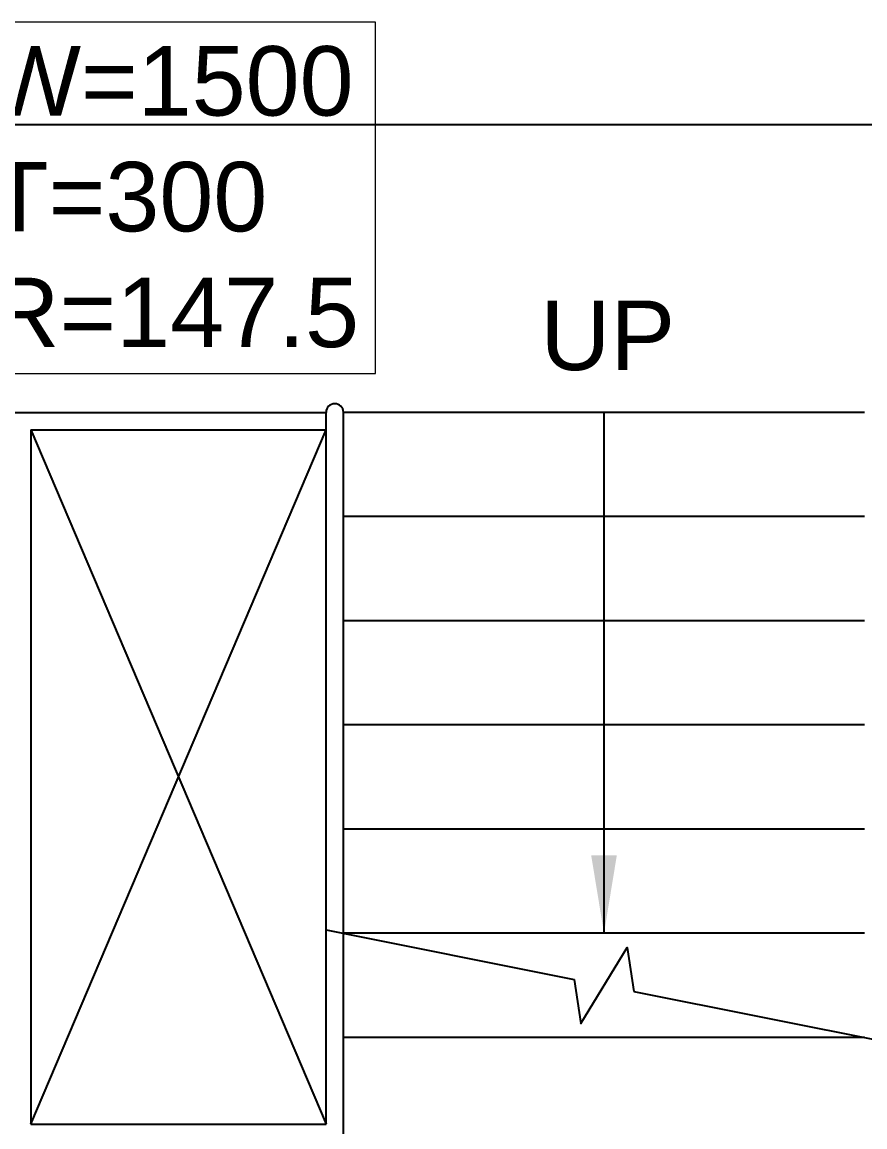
# Model space of a CAD drawing. Header units: millimetres. Extents: x 1123469 to 1752051, y -126924 to 196924.
# Drawn here: x 1273321 to 1275747, y 144376 to 147557 of the extents above; entities that cross this region are included whole.
import ezdxf

# ---------------------------------------------------------------- set-up
doc = ezdxf.new("R2010")
doc.units = ezdxf.units.MM
doc.header["$LTSCALE"] = 500
doc.header["$MEASUREMENT"] = 0
doc.linetypes.add('HIDDEN', pattern=[0.375, 0.25, -0.125])
for name, color, linetype, true_color in [('A-TAG', 7, 'Continuous', 0xef00ef), ('RAILING', 7, 'Continuous', 0xadadad), ('STAIR', 7, 'Continuous', 0x3f4f7f)]:
    doc.layers.add(name, color=color, linetype=linetype, true_color=true_color)
doc.layers.add('TEXT-COMMON AREA', color=7, linetype='Continuous', lineweight=20)
doc.layers.add('TEXT-RM NAME', color=6, linetype='Continuous')
doc.styles.add('ARIAL', font='arial.ttf')
doc.styles.get("Standard").update_dxf_attribs({"font": 'arial.ttf'})
doc.dimstyles.get("Standard").update_dxf_attribs({"dimscale": 75, "dimtxt": 2, "dimasz": 1.5, "dimexe": 1, "dimexo": 0.5, "dimgap": 0.5, "dimtad": 0, "dimdec": 0, "dimrnd": 5, "dimzin": 0, "dimdsep": 46, "dimtxsty": 'Standard', "dimblk": 'ARCHTICK', "dimcen": 1, "dimdle": 1, "dimclrd": 256, "dimclre": 256, "dimclrt": 256, "dimadec": 0, "dimazin": 0, "dimtfac": 1, "dimtdec": 0, "dimtofl": 0, "dimtmove": 2, "dimatfit": 3, "dimfxl": 1, "dimtolj": 1, "dimtzin": 0, "dimlwd": -1, "dimlwe": -1, "dimarcsym": 0})

# ---------------------------------------------------------------- blocks, each defined once
blk = doc.blocks.new('_ArchTick')
at = {"color": 0, "linetype": 'ByBlock', "const_width": 0.15}
blk.add_lwpolyline([(-0.5, -0.5), (0.5, 0.5)], dxfattribs=at)

msp = doc.modelspace()

# ---------------------------------------------------------------- linework, layer by layer
at = {"layer": 'A-TAG', "linetype": 'HIDDEN', "ltscale": 100}
msp.add_lwpolyline([(1276306.9, 142771.7), (1276306.9, 142584.9, -0.414214), (1275806.9, 142084.9), (1271819.2, 142084.9, -0.414214), (1271319.2, 142584.9), (1271319.2, 146762.5, -0.414214), (1271819.2, 147262.5), (1275806.9, 147262.5, -0.414214), (1276306.9, 146762.5), (1276306.9, 143051.1), (1277086.3, 142831.8), (1276306.9, 142771.7)], format="xyb", dxfattribs=at)
at = {"layer": 'RAILING'}
for p, q in [((1274196.4, 144943.5), (1274196.4, 146433.5)), ((1274246.4, 144933.5), (1274246.4, 146433.5))]:
    msp.add_line(p, q, dxfattribs=at)
msp.add_arc((1274221.4, 146433.5), 25, 0, 180, dxfattribs=at)
at = {"layer": 'STAIR', "color": 252, "linetype": 'HIDDEN', "ltscale": 100}
for p, q in [((1273296.4, 146433.5), (1274196.4, 146433.5)), ((1273346.4, 146383.5), (1273346.4, 144383.5)), ((1273346.4, 146383.5), (1274196.4, 146383.5)), ((1273346.4, 144383.5), (1274196.4, 146383.5)), ((1273346.4, 146383.5), (1274196.4, 144383.5)), ((1274196.4, 144383.5), (1274196.4, 144943.5)), ((1274246.4, 144333.5), (1274246.4, 144933.5)), ((1275746.4, 144633.5), (1274246.4, 144633.5)), ((1273346.4, 144383.5), (1274196.4, 144383.5))]:
    msp.add_line(p, q, dxfattribs=at)
at = {"layer": 'STAIR'}
for p, q in [((1275746.4, 146433.5), (1274246.4, 146433.5)), ((1275746.4, 146133.5), (1274246.4, 146133.5)), ((1275746.4, 145833.5), (1274246.4, 145833.5)), ((1275746.4, 145533.5), (1274246.4, 145533.5)), ((1275746.4, 145233.5), (1274246.4, 145233.5)), ((1275746.4, 144933.5), (1274246.4, 144933.5))]:
    msp.add_line(p, q, dxfattribs=at)
at = {"layer": 'TEXT-COMMON AREA'}
msp.add_lwpolyline([(1274338.2, 147557.3), (1273193.4, 147557.3), (1273193.4, 146545), (1274338.2, 146545)], close=True, dxfattribs=at)
at = {"layer": 'TEXT-RM NAME'}
for p, q in [((1274196.4, 144943.5), (1274910.6, 144800.6)), ((1275082.2, 144766.3), (1275861.4, 144610.5))]:
    msp.add_line(p, q, dxfattribs=at)
msp.add_lwpolyline([(1274910.6, 144800.6), (1274929.9, 144674.2), (1275062.8, 144892.8), (1275082.2, 144766.3)], dxfattribs=at)

# ---------------------------------------------------------------- texts
at = {"layer": 'TEXT-COMMON AREA', "insert": (1273227.3, 147488.1), "char_height": 200, "width": 693.176, "attachment_point": 1}
msp.add_mtext('W=1500\\PT=300\\PR=147.5', dxfattribs=at)
at = {"layer": 'TEXT-RM NAME', "style": 'ARIAL'}
msp.add_text('UP', height=200, dxfattribs=at).set_placement((1274813.1, 146555.3, 0))

# ---------------------------------------------------------------- leaders
at = {"layer": 'TEXT-RM NAME'}
msp.add_leader([(1274996.4, 144933.5), (1274996.4, 146433.5)], dimstyle='Standard', override={"dimasz": 3, "dimfxl": 75, "dimarcsym": 1}, dxfattribs=at)

doc.saveas('drawing.dxf')
